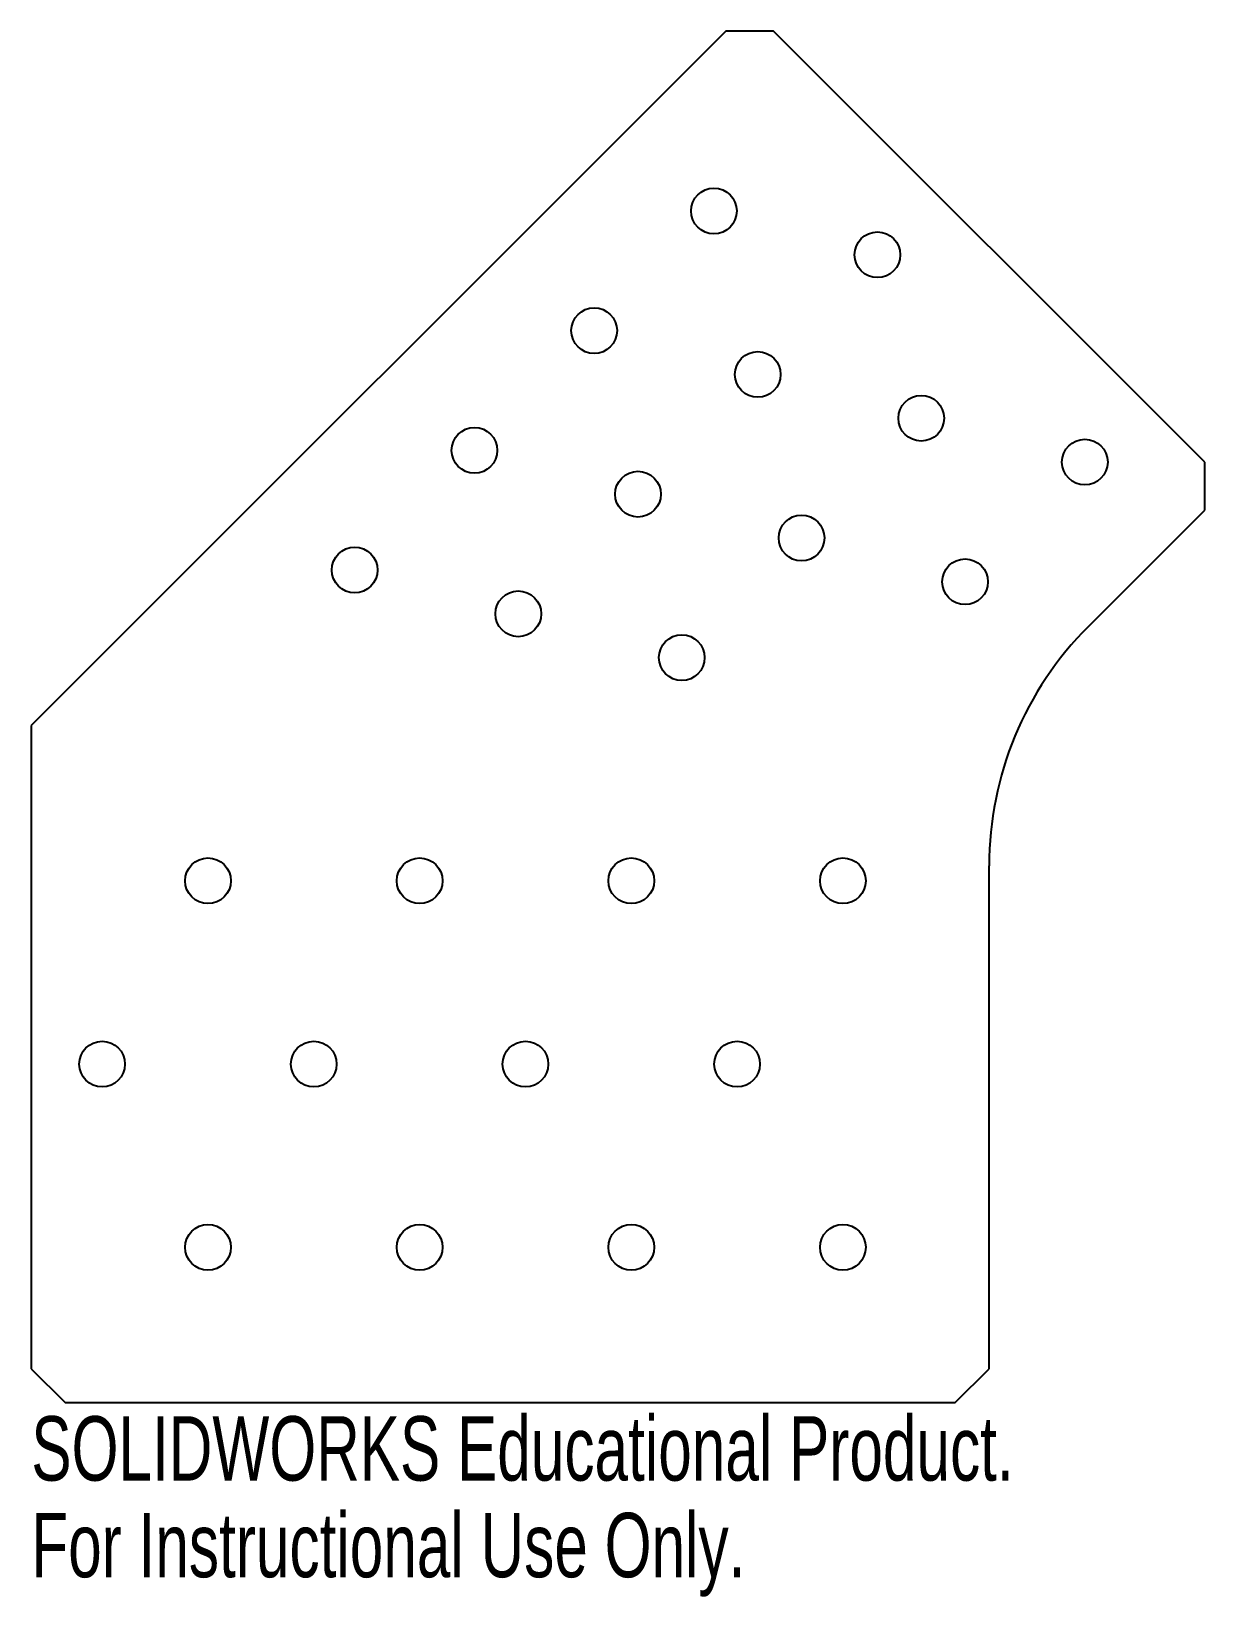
# Model space of a CAD drawing. Header units: inches. Extents: x -2.83 to 0.64, y -0.57 to 4.05.
import ezdxf

# ---------------------------------------------------------------- set-up
doc = ezdxf.new("R2010")
doc.units = ezdxf.units.IN
doc.header["$MEASUREMENT"] = 0
doc.styles.add('SLDTEXTSTYLE0', font='TXT', dxfattribs={"width": 0.7})

msp = doc.modelspace()

# ---------------------------------------------------------------- linework, layer by layer
at = {"color": 7, "linetype": 'Continuous', "lineweight": 25}
for p, q in [((-0.7778, 4.0506), (-2.8284, 2)), ((-0.6364, 4.0506), (-0.7778, 4.0506)), ((0.6364, 2.7778), (-0.6364, 4.0506)), ((0.6364, 2.6364), (0.6364, 2.7778)), ((0.2929, 2.2929), (0.6364, 2.6364)), ((-2.8284, 2), (-2.8284, 0.1)), ((0, 0.1), (0, 1.5858)), ((-2.8284, 0.1), (-2.7284, 0)), ((-0.1, 0), (0, 0.1)), ((-2.7284, 0), (-0.1, 0))]:
    msp.add_line(p, q, dxfattribs=at)
for centre in [(-0.8128, 3.5199), (-0.3299, 3.3905), (-1.1664, 3.1664), (-0.6834, 3.037), (-0.2005, 2.9076), (-1.5199, 2.8128), (0.2825, 2.7782), (-1.037, 2.6834), (-0.554, 2.554), (-1.8735, 2.4593), (-0.0711, 2.4246), (-1.3905, 2.3299), (-0.9076, 2.2005), (-2.3068, 1.5413), (-1.6818, 1.5413), (-1.0568, 1.5413), (-0.4318, 1.5413), (-2.6193, 1), (-1.9943, 1), (-1.3693, 1), (-0.7443, 1), (-2.3068, 0.4587), (-1.6818, 0.4587), (-1.0568, 0.4587), (-0.4318, 0.4587)]:
    msp.add_circle(centre, 0.0675, dxfattribs=at)
msp.add_arc((1, 1.5858), 1, 135, 180, dxfattribs=at)

# ---------------------------------------------------------------- texts
at = {"color": 7, "linetype": 'Continuous', "char_height": 0.1903, "attachment_point": 1, "style": 'SLDTEXTSTYLE0'}
for s, insert in [('SOLIDWORKS Educational Product.', (-2.8284, -0.0401)), ('For Instructional Use Only.', (-2.8284, -0.3256))]:
    msp.add_mtext(s, dxfattribs=dict(at, insert=insert))

doc.saveas('drawing.dxf')
